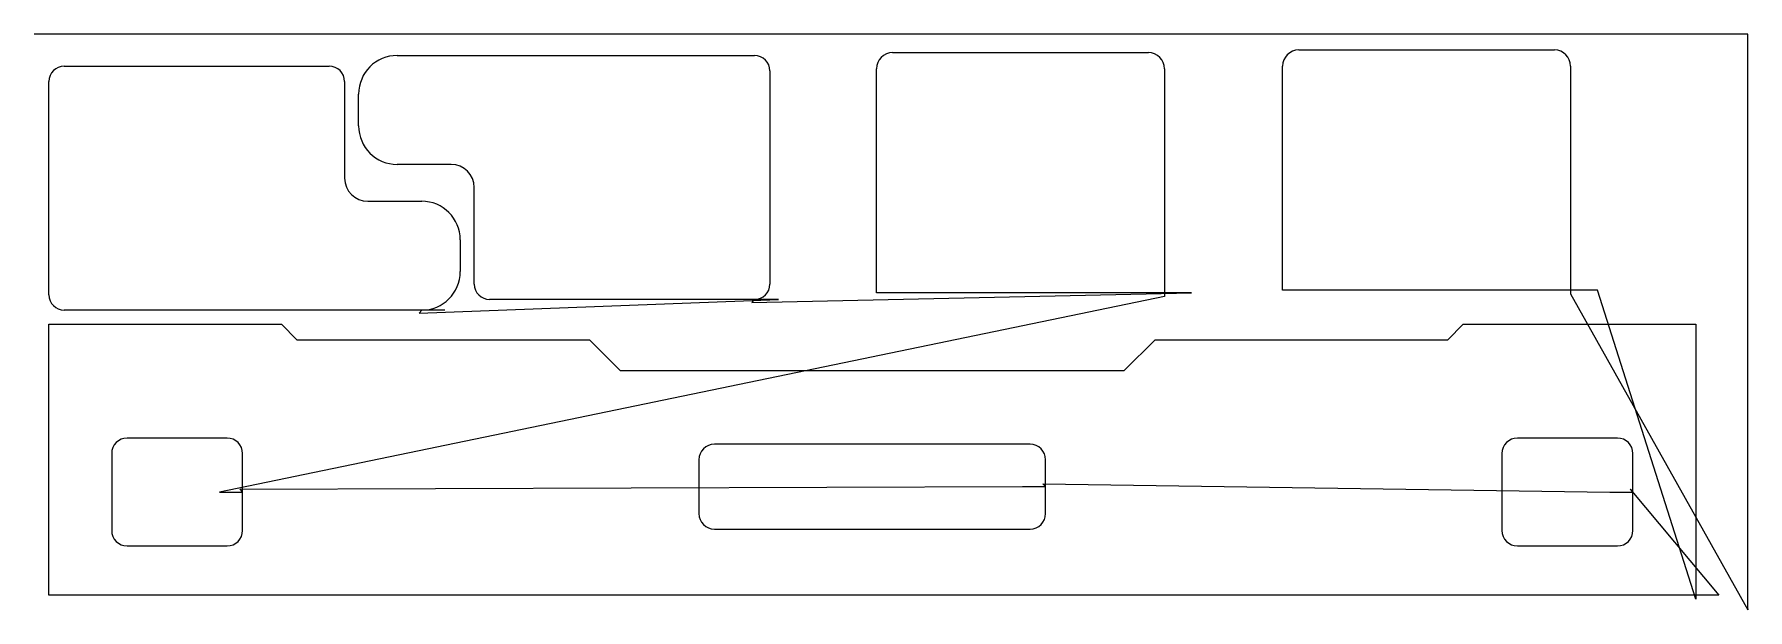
# Model space of a CAD drawing. Header units: metres. Extents: x 0 to 2225, y 0 to 747.
import ezdxf

# ---------------------------------------------------------------- set-up
doc = ezdxf.new("R2010")
doc.units = ezdxf.units.M

msp = doc.modelspace()

# ---------------------------------------------------------------- linework, layer by layer
at = {"layer": 'TOOL_0'}
for p, q in [((0.998, 747.097), (-0.002, 747.097)), ((2224.549, 747.097), (0.998, 747.097)), ((2224.549, 1), (2224.549, 747.097)), ((471.13, 719.544), (935.13, 719.544)), ((1114.423, 723.266), (1446.423, 723.266)), ((1641.594, 726.722), (1973.594, 726.722)), ((39, 705.719), (382.9, 705.719)), ((955.13, 699.544), (955.13, 422.744)), ((1093.523, 411.466), (1093.523, 702.366)), ((1467.323, 702.366), (1467.323, 411.466)), ((1620.694, 414.922), (1620.694, 705.822)), ((1994.494, 705.822), (1994.494, 414.922)), ((19, 408.919), (19, 685.719)), ((402.9, 685.719), (402.9, 560.319)), ((421.13, 628.144), (421.13, 669.544)), ((541.23, 578.144), (471.13, 578.144)), ((571.23, 422.744), (571.23, 548.144)), ((432.9, 530.319), (503, 530.319)), ((553, 480.319), (553, 438.919)), ((1467.323, 406.466), (240.499, 152.801)), ((499.564, 384.889), (966.021, 402.744)), ((935.13, 402.744), (591.23, 402.744)), ((931.588, 398.716), (1502.323, 411.466)), ((935.13, 402.744), (931.588, 398.716)), ((966.021, 402.744), (935.13, 402.744)), ((1467.323, 411.466), (1093.523, 411.466)), ((1502.323, 411.466), (1467.323, 411.466)), ((1467.323, 411.466), (1467.323, 406.466)), ((1994.494, 414.922), (1620.694, 414.922)), ((2029.494, 414.922), (1994.494, 414.922)), ((1994.494, 414.922), (1994.494, 409.922)), ((1994.494, 409.922), (2224.549, 0)), ((2156.998, 13.789), (2029.494, 414.922)), ((503, 388.919), (39, 388.919)), ((503, 388.919), (499.564, 384.889)), ((533.186, 388.919), (503, 388.919)), ((18.999, 19.001), (18.999, 370.601)), ((18.999, 370.601), (320.83, 370.601)), ((320.83, 370.601), (340.83, 350.601)), ((1835.167, 350.601), (1855.167, 370.601)), ((1855.167, 370.601), (2156.998, 370.601)), ((2156.998, 370.601), (2156.998, 19.001)), ((340.83, 350.601), (720.83, 350.601)), ((720.83, 350.601), (760.83, 310.601)), ((1415.167, 310.601), (1455.167, 350.601)), ((1455.167, 350.601), (1835.167, 350.601)), ((760.83, 310.601), (1415.167, 310.601)), ((250.499, 222.801), (120.499, 222.801)), ((2055.499, 222.801), (1925.499, 222.801)), ((100.499, 202.801), (100.499, 102.801)), ((270.499, 152.801), (270.499, 202.801)), ((1292.999, 214.801), (882.999, 214.801)), ((1905.499, 202.801), (1905.499, 102.801)), ((2075.499, 152.801), (2075.499, 202.801)), ((862.999, 194.801), (862.999, 124.801)), ((1312.999, 159.801), (1312.999, 194.801)), ((266.963, 156.337), (1282.999, 159.801)), ((270.499, 152.801), (266.963, 156.337)), ((1282.999, 159.801), (1312.999, 159.801)), ((1312.999, 159.801), (1309.463, 163.337)), ((1309.463, 163.337), (2045.499, 152.801)), ((1312.999, 124.801), (1312.999, 159.801)), ((2075.499, 152.801), (2071.963, 156.337)), ((2071.963, 156.337), (2187.195, 19.001)), ((240.499, 152.801), (270.499, 152.801)), ((270.499, 102.801), (270.499, 152.801)), ((2045.499, 152.801), (2075.499, 152.801)), ((2075.499, 102.801), (2075.499, 152.801)), ((882.999, 104.801), (1292.999, 104.801)), ((120.499, 82.801), (250.499, 82.801)), ((1925.499, 82.801), (2055.499, 82.801)), ((2156.999, 19.001), (18.999, 19.001)), ((2156.998, 19.001), (2156.998, 13.789)), ((2187.195, 19.001), (2156.999, 19.001)), ((2224.549, 0), (2224.549, 1)), ((2224.549, 1), (2224.549, 0)), ((2224.549, 0), (2224.549, 1))]:
    msp.add_line(p, q, dxfattribs=at)
for centre, radius, start, end in [((471.13, 669.544), 50, 90, 180), ((935.13, 699.544), 20, 0, 90), ((1114.423, 702.366), 20.9, 90, 180), ((1446.423, 702.366), 20.9, 0, 90), ((1641.594, 705.822), 20.9, 90, 180), ((1973.594, 705.822), 20.9, 0, 90), ((39, 685.719), 20, 90, 180), ((382.9, 685.719), 20, 0, 90), ((471.13, 628.144), 50, 180, 270), ((432.9, 560.319), 30, 180, 270), ((541.23, 548.144), 30, 0, 90), ((503, 480.319), 50, 0, 90), ((503, 438.919), 50, 270, 0), ((591.23, 422.744), 20, 180, 270), ((935.13, 422.744), 20, 270, 0), ((39, 408.919), 20, 180, 270), ((120.499, 202.801), 20, 90, 180), ((250.499, 202.801), 20, 0, 90), ((1925.499, 202.801), 20, 90, 180), ((2055.499, 202.801), 20, 0, 90), ((882.999, 194.801), 20, 90, 180), ((1292.999, 194.801), 20, 0, 90), ((882.999, 124.801), 20, 180, 270), ((1292.999, 124.801), 20, 270, 0), ((120.499, 102.801), 20, 180, 270), ((250.499, 102.801), 20, 270, 0), ((1925.499, 102.801), 20, 180, 270), ((2055.499, 102.801), 20, 270, 0)]:
    msp.add_arc(centre, radius, start, end, dxfattribs=at)

doc.saveas('drawing.dxf')
